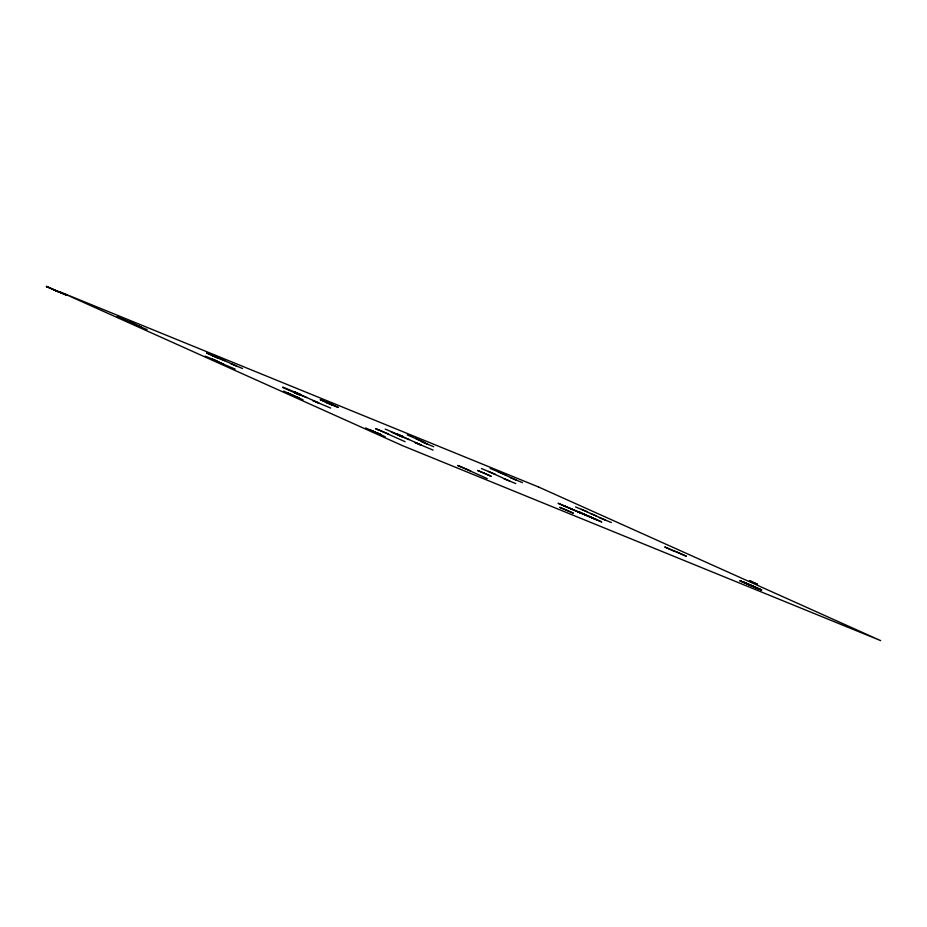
<?xml version="1.0" encoding="UTF-8"?>
<svg xmlns="http://www.w3.org/2000/svg" width="927" height="927" viewBox="0 0 927 927"><rect width="100%" height="100%" fill="white"/><g stroke="black" fill="none" stroke-linecap="round" stroke-linejoin="round"><path stroke-width="1.39" d="M287.266 392.886L293.28 395.342M371.797 430.696L369.398 429.78L371.148 430.603M380.719 434.682L381.426 434.925L376.617 432.979M741.276 581.217L740.024 580.777L745.007 582.735M370.105 430.012L369.386 429.757L372.747 431.322M759.966 589.456L761.646 590.047L755.25 587.509M48.471 287.347L46.431 286.513L57.787 291.565L46.35 286.385L66.848 295.168L56.617 290.997M55.724 290.649L66.744 295.215L64.693 294.299M206.663 352.874L218.621 357.741M123.164 319.317L141.124 327.138L117.184 316.628M212.677 355.817L224.624 360.684M332.133 404.52L320.186 399.653L332.156 405.029M135.145 324.705L147.092 329.572M230.626 363.627L242.573 368.494M326.188 402.596L338.135 407.463M510.487 477.741L522.434 482.608M421.762 441.843L433.709 446.721M282.828 387.556L300.777 395.377L294.798 392.944M575.482 506.93L587.428 511.797M205.203 356.153L217.15 361.032M294.786 392.689L306.733 397.556M397.196 434.728L409.143 439.595M590.453 513.523L596.42 515.957M503.882 478.714L515.829 483.593M599.445 517.683L611.391 522.55M751.368 581.507L749.445 580.731L757.498 584.265L749.456 580.812L751.473 581.716M293.72 395.783L299.305 398.054L283.546 391.09M563.581 505.621L596.397 519.676L558.066 503.257L601.808 521.994L579.908 512.168M371.449 430.557L372.156 430.846M744.358 582.457L743.164 581.971L758.483 588.854M757.904 588.622L755.957 587.811M481.426 468.541L495.481 474.369M744.96 582.712L749.433 584.589M372.133 430.835L372.932 431.171M745.69 583.013L746.397 583.315M490.174 468.413L505.794 474.972M747.023 583.581L750.221 584.925M754.613 587.255L740.024 580.8L747.788 584.323M755.331 587.544L748.286 584.543M372.886 431.148L374.624 431.889M374.531 431.843L376.814 432.828M407.277 434.914L424.195 442.167M675.54 551.38L686.374 556.246L664.752 546.976L674.786 551.507M750.812 585.18L752.585 585.945M750.036 584.856L751.797 585.609M374.983 432.283L375.841 432.654M374.427 432.04L375.296 432.422M752.353 585.852L753.361 586.281M376.258 432.585L377.903 433.303M753.86 586.501L757.904 588.274M753.106 586.177L761.623 590.024L758.471 588.529M374.126 431.912L372.515 431.217M373.708 431.739L372.897 431.379M377.648 433.187L379.004 433.79M378.054 433.361L381.403 434.902L379.166 433.859M372.144 431.055L371.46 430.742M516.455 480.174L497.984 471.692M581.461 509.363L605.412 520.117M427.741 444.276L415.736 438.541M509.85 481.159L488.459 471.449M326.142 401.831L338.123 407.208M397.15 433.963L403.129 436.652L385.203 429.085M433.083 450.093L415.145 442.538L421.136 445.227M397.162 434.218L421.113 444.972M391.206 432.028L403.175 437.417M294.74 391.924L300.73 394.612L282.793 387.057M330.672 408.065L312.735 400.499L318.726 403.187M388.656 434.114L375.481 428.587L377.752 429.676M470.777 470.997L457.625 465.458L459.862 466.548M212.642 355.308L236.594 366.061M294.751 392.179L318.714 402.932M377.741 429.444L405.111 441.727M459.85 466.316L487.22 478.61M206.686 353.117L218.656 358.506M129.131 321.507L135.122 324.195M235.11 369.097L217.173 361.542L223.164 364.23M211.171 358.598L223.152 363.975M297.555 397.382L303.036 399.838M365.655 427.961L385.145 436.721M289.027 393.732L287.277 392.897M579.966 512.307L580.012 513.002M538.506 486.976L60.695 292.156L402.839 445.794L880.65 640.615L538.506 486.976M484.404 473.245L477.579 470.464L491.24 476.327L484.404 473.245M566.513 510.128L559.688 507.336L573.361 513.199L566.513 510.128"/></g></svg>
